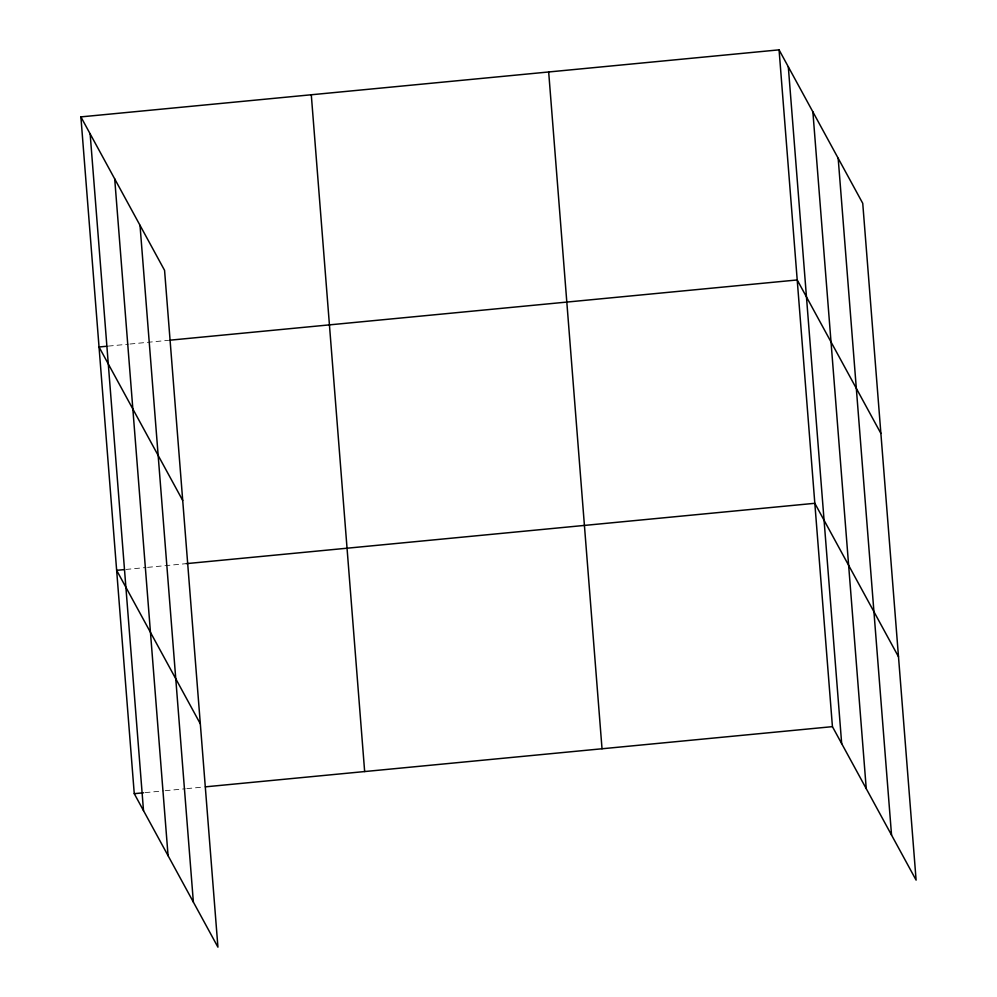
<?xml version="1.0" encoding="UTF-8"?>
<svg xmlns="http://www.w3.org/2000/svg" width="997" height="997" viewBox="0 0 997 997"><rect width="100%" height="100%" fill="white"/><g stroke="black" fill="none" stroke-linecap="round" stroke-linejoin="round"><path stroke-width="0.75" stroke-dasharray="4.99 3.74" d="M108.312 346.109L128.414 344.177M129.959 344.027L168.618 340.313M125.921 569.449L146.023 567.517M147.568 567.368L186.227 563.654M145.076 792.64L163.633 790.858M165.178 790.708L185.28 788.777M186.825 788.627L203.837 786.994"/><path stroke-width="1.5" d="M80.894 116.886L164.567 270.349L217.932 947.15L134.259 793.674L80.894 116.886L779.068 49.85L862.741 203.326L916.106 880.114L832.433 726.651L779.068 49.85M106.766 346.246L99.039 346.993L182.713 500.469M170.163 340.164L797.214 279.958L880.887 433.433M124.376 569.599L116.649 570.334L200.322 723.81M186.227 563.654L814.823 503.298L898.496 656.774M134.259 793.674L143.531 792.789M205.382 786.845L832.433 726.651M838.178 158.274L891.542 835.075M812.879 111.863L866.243 788.652M788.315 66.811L841.68 743.612M548.674 71.971L602.026 748.772M311.288 94.765L364.653 771.553M140.016 225.31L193.368 902.098M114.705 178.899L168.069 855.688M90.141 133.847L143.506 810.636"/></g></svg>
